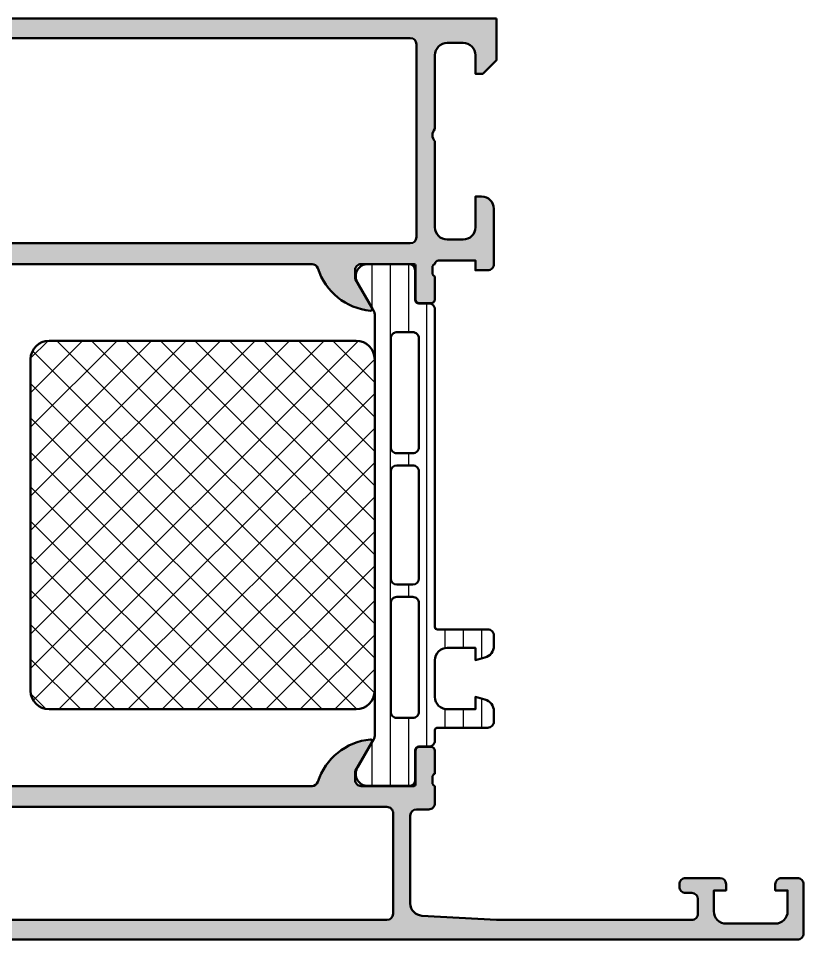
# Model space of a CAD drawing. Extents: x 0 to 99, y 0 to 75.
# Drawn here: x 35.1 to 99, y 0 to 75 of the extents above; entities that cross this region are included whole.
import ezdxf

# ---------------------------------------------------------------- set-up
doc = ezdxf.new("R2010")
doc.units = 0
for name, color, linetype, lineweight in [('0S-Alu contour', 7, 'Continuous', 50), ('0S-Alu hatch', 252, 'Continuous', 25), ('0S-Plastic contour', 254, 'Continuous', 50), ('0S-Plastic hatch', 253, 'Continuous', 25), ('0S-PT contour', 91, 'Continuous', 50), ('0S-PT hatch', 103, 'Continuous', 25)]:
    doc.layers.add(name, color=color, linetype=linetype, lineweight=lineweight)

# ---------------------------------------------------------------- blocks, each defined once
blk = doc.blocks.new('345180__1BE41D1F_974C_4744_8801_8E825A3DC95F_')
at = {"layer": '0S-Alu hatch'}
h = blk.add_hatch(color=256, dxfattribs=at)
edge = h.paths.add_edge_path()
edge.add_line((74, 75), (0.0001574706984684, 75))
edge.add_line((0.0001574706984684, 75), (0.0001574706984542, 71.59999843788684))
edge.add_line((0.0001574706984542, 71.59999843788684), (1.100133056636011, 70.50000020218431))
edge.add_line((1.100133056636011, 70.50000020218431), (1.700139160151593, 70.50000020218431))
edge.add_line((1.700139160151593, 70.50000020218431), (1.700139160151607, 72.30001064491806))
edge.add_ellipse((2.700196128302344, 72.29995367676733), major_axis=(-1.000056969773329, 0), ratio=1, start_angle=270.00326384866656, end_angle=359.996736151318, ccw=False)
edge.add_line((2.700139160151578, 73.30001064491806), (4.000126953120329, 73.30001064491807))
edge.add_ellipse((4.000120883977666, 72.3000045757754), major_axis=(-1.000006069161088, 0), ratio=1, start_angle=180.0003477333174, end_angle=269.9996522658506, ccw=False)
edge.add_line((5.000126953120337, 72.30001064490355), (5.000126953120329, 65.99999972534715))
edge.add_ellipse((4.475151160787886, 65.49999972534715), major_axis=(-0.7249824705019261, 0), ratio=1, start_angle=136.3958616163861, end_angle=223.604138383614, ccw=False)
edge.add_line((5.000126953120329, 64.99999972534715), (5.000126953120329, 57.99999972534715))
edge.add_ellipse((4.00015802448284, 57.99996865398463), major_axis=(-0.9999689291202184, 0), ratio=1, start_angle=89.99821968674979, end_angle=180.0017803131609, ccw=False)
edge.add_line((4.000126953120357, 56.99999972534714), (2.700139160151621, 56.99999972534715))
edge.add_ellipse((2.700158983299408, 58.00001954849495), major_axis=(-1.00001982334427, 0), ratio=1, start_angle=0.0011357599706229848, end_angle=89.99886423980968, ccw=False)
edge.add_line((1.700139160151612, 57.999999725351), (1.700139160151607, 60.49999972534715))
edge.add_line((1.700139160151607, 60.49999972534715), (1.200139160151607, 60.49999972534715))
edge.add_arc((1.200173525720117, 59.49996535977867), 1.000034366158957, 90.00196893437189, 179.9980310656152)
edge.add_line((0.2001391601516362, 59.4999997253474), (0.2001391601515934, 55.00031568830962))
edge.add_ellipse((0.1213027136085266, 54.73279509631649), major_axis=(-0.2788950563274479, 0), ratio=1, start_angle=178.835410625902, end_angle=253.5801235805037, ccw=False)
edge.add_line((0.4001401601515873, 54.72712668831811), (0.4001401601515937, 54.27353268831814))
edge.add_ellipse((0.1212720645084282, 54.2678720288411), major_axis=(-0.2789255417371466, 0), ratio=1, start_angle=106.42459455535439, end_angle=181.1628700728834, ccw=False)
edge.add_line((0.2001391601515926, 54.00032868831816), (0.2001391601515792, 52.12031768830962))
edge.add_arc((0.5001391601515764, 52.12031768830963), 0.2999999999999971, 180, 270.0000000000027)
edge.add_line((0.5001391601515905, 51.82031768830963), (1.480113479194372, 51.82031768830963))
edge.add_arc((1.480113479194386, 52.12031768830963), 0.3000000000000043, 269.9999999999973, 360)
edge.add_line((1.78011347919439, 52.12031768830963), (1.780113479194383, 54.88031568830962))
edge.add_ellipse((1.900113479194482, 54.88031568830963), major_axis=(-0.1200000000000985, 0), ratio=1, start_angle=268.4287599275371, end_angle=360, ccw=False)
edge.add_line((1.90340386425494, 55.00027056885301), (6.200157470698471, 55.00027056885301))
edge.add_ellipse((6.200157470698479, 54.50027056885301), major_axis=(-0.5, 0), ratio=1, start_angle=180, end_angle=270.0000000000009, ccw=False)
edge.add_line((6.700157470698479, 54.50027056885301), (6.700157470698471, 53.80027056885301))
edge.add_line((6.700157470698471, 53.80027056885301), (5.318662013076107, 51.40745024582546))
edge.add_arc((5.438277255346775, 51.33839035350132), 0.1381197846483, 150.0000000000043, 275.6225775507893)
edge.add_arc((4.961934229524629, 56.17687943070075), 4.999999999999918, 275.6225775507941, 342.2515836439306)
edge.add_ellipse((10.20015747069842, 54.50027056885293), major_axis=(-0.5000000000000748, 0), ratio=1, start_angle=269.99999999999386, end_angle=342.2515836439213, ccw=False)
edge.add_line((10.20015747069848, 55.00027056885301), (59.00015747069847, 55.00027056885301))
edge.add_ellipse((59.00015747069847, 54.50027056885305), major_axis=(-0.4999999999999574, 0), ratio=1, start_angle=197.7484163560718, end_angle=270.0000000000008, ccw=False)
edge.add_arc((64.2383807118723, 56.17687943070087), 5.000000000000055, 197.7484163560699, 264.3774224492063)
edge.add_arc((63.76203768605017, 51.33839035350131), 0.138119784648302, 264.3774224492077, 389.9999999999982)
edge.add_line((63.88165292832084, 51.40745024582546), (62.50015747069847, 53.80027056885301))
edge.add_line((62.50015747069847, 53.80027056885301), (62.50015747069847, 54.50027056885301))
edge.add_ellipse((63.00015747069846, 54.50027056885302), major_axis=(-0.4999999999999929, 0), ratio=1, start_angle=269.9999999999992, end_angle=360, ccw=False)
edge.add_line((63.00015747069847, 55.00027056885301), (67.30018315165567, 55.00027056885301))
edge.add_ellipse((67.30018315165567, 54.880270568853), major_axis=(-0.1200000000000116, 0), ratio=1, start_angle=180, end_angle=270, ccw=False)
edge.add_line((67.42018315165569, 54.880270568853), (67.42018315165568, 52.12027256885301))
edge.add_arc((67.72018315165569, 52.12027256885301), 0.3000000000000051, 180, 270)
edge.add_line((67.72018315165569, 51.82027256885301), (68.70015747069846, 51.82027256885301))
edge.add_arc((68.70015747069846, 52.12027256885301), 0.3000000000000007, 270, 360)
edge.add_line((69.00015747069845, 52.12027256885301), (69.00015747069847, 54.00028356886152))
edge.add_ellipse((69.07902456634162, 54.26782690938445), major_axis=(-0.2789255417371315, 0), ratio=1, start_angle=-1.1628700728908825, end_angle=73.57540544464848, ccw=False)
edge.add_line((68.80015647069845, 54.27348756886153), (68.80015647069845, 54.72708156886152))
edge.add_ellipse((69.07899391724148, 54.73274997685994), major_axis=(-0.278895056327396, 0), ratio=1, start_angle=-73.58436555008473, end_angle=1.1645893741059012, ccw=False)
edge.add_ellipse((69.32698538298663, 54.97316778019222), major_axis=(-0.3279305041731479, 0), ratio=1, start_angle=274.7009236714665, end_angle=355.25818966172835, ccw=False)
edge.add_line((69.30010997771751, 55.29999514771042), (72.30001830577385, 55.29999514771043))
edge.add_line((72.30001830577385, 55.29999514771043), (72.30001830577385, 54.49999972534715))
edge.add_line((72.30001830577385, 54.49999972534715), (73.30001830577385, 54.50000735474168))
edge.add_arc((73.3000490463945, 54.99997661371016), 0.4999692599135244, 269.9964771677667, 360.0026485613531)
edge.add_line((73.80001830577385, 54.99999972534718), (73.8000793409301, 59.49999972534715))
edge.add_arc((72.79999187036115, 59.49991225477821), 1.000087474394154, 0.0050112561101264, 89.99498874391819)
edge.add_line((72.8000793409301, 60.49999972534715), (72.3000793409301, 60.49999972534715))
edge.add_line((72.3000793409301, 60.49999972534715), (72.3000793409301, 57.99999972534715))
edge.add_ellipse((71.29999194345703, 58.00008712280979), major_axis=(-1.00008740129189, 0), ratio=1, start_angle=90.00501389832118, end_angle=179.9949929319336, ccw=False)
edge.add_line((71.30007946013939, 56.99999972534715), (70.00003063201439, 56.99999972534715))
edge.add_ellipse((70.00008942974334, 58.0000585230761), major_axis=(-1.000058799457439, 0), ratio=1, start_angle=0.0033686637580103707, end_angle=89.9966313363596, ccw=False)
edge.add_line((69.00003063201439, 57.99999972534511), (69.00003063201439, 64.99999972534715))
edge.add_ellipse((69.52486997233271, 65.49999972534715), major_axis=(-0.7248836686984834, 0), ratio=1, start_angle=-43.611576736315385, end_angle=43.611576736315385, ccw=False)
edge.add_line((69.00003063201439, 65.99999972534715), (69.00003063201439, 72.00043483925401))
edge.add_ellipse((70.00008544070263, 72.00038766034935), major_axis=(-1.000054809801111, 0), ratio=1, start_angle=270.0031401344087, end_angle=359.997296995918, ccw=False)
edge.add_line((70.00003063201439, 73.00044246864854), (71.30007946013939, 73.00044246864854))
edge.add_ellipse((71.29999301452376, 72.00035614156478), major_axis=(-1.000086330819863, 0), ratio=1, start_angle=180.0053828449331, end_angle=269.9950474586182, ccw=False)
edge.add_line((72.3000793409301, 72.00045009804248), (72.3000793409301, 70.49999257278978))
edge.add_line((72.3000793409301, 70.49999257278978), (72.9000549268676, 70.49999257278978))
edge.add_line((72.9000549268676, 70.49999257278978), (74.00003051757812, 71.5999679203087))
edge.add_line((74.00003051757812, 71.5999679203087), (74, 75))
edge = h.paths.add_edge_path()
edge.add_line((6.500142211909405, 57.19999667358935), (6.500142211909404, 72.89999386024931))
edge.add_ellipse((7.00014495277702, 72.89999111938249), major_axis=(-0.5000027408751292, 0), ratio=1, start_angle=270.00031407857136, end_angle=359.99968592151924, ccw=False)
edge.add_line((7.000142211909405, 73.3999938602501), (67.00001537322532, 73.3999938602501))
edge.add_ellipse((67.00001263235771, 72.89999111938249), major_axis=(-0.5000027408751199, 0), ratio=1, start_angle=180.0003140784808, end_angle=269.99968592142864, ccw=False)
edge.add_line((67.50001537322532, 72.8999938602501), (67.50001537322532, 57.19999667359012))
edge.add_ellipse((67.00001263235771, 57.19999941445695), major_axis=(-0.5000027408751199, 0), ratio=1, start_angle=90.00031407857142, end_angle=179.9996859215194, ccw=False)
edge.add_line((67.00001537322532, 56.69999667358934), (7.000142211909405, 56.69999667358935))
edge.add_ellipse((7.000144952777006, 57.19999941445695), major_axis=(-0.5000027408751128, 0), ratio=1, start_angle=0.00031407848081244083, end_angle=89.99968592143023, ccw=False)
at = {"layer": '0S-Alu contour', "color": 7}
for points in [[(74, 75), (0.0001574706984684, 75), (0.0001574706984542, 71.59999843788684), (1.100133056636011, 70.50000020218431), (1.700139160151593, 70.50000020218431), (1.700139160151607, 72.30001064491806)], [(72.3000793409301, 72.00045009804248), (72.3000793409301, 70.49999257278978), (72.9000549268676, 70.49999257278978), (74.00003051757812, 71.5999679203087), (74, 75)], [(2.700139160151578, 73.30001064491806), (4.000126953120329, 73.30001064491807)], [(6.500142211909405, 57.19999667358935), (6.500142211909404, 72.89999386024931)], [(7.000142211909405, 73.3999938602501), (67.00001537322532, 73.3999938602501)], [(67.50001537322532, 72.8999938602501), (67.50001537322532, 57.19999667359012)], [(70.00003063201439, 73.00044246864854), (71.30007946013939, 73.00044246864854)], [(5.000126953120337, 72.30001064490355), (5.000126953120329, 65.99999972534715)], [(69.00003063201439, 65.99999972534715), (69.00003063201439, 72.00043483925401)], [(5.000126953120329, 64.99999972534715), (5.000126953120329, 57.99999972534715)], [(69.00003063201439, 57.99999972534511), (69.00003063201439, 64.99999972534715)], [(1.700139160151612, 57.999999725351), (1.700139160151607, 60.49999972534715), (1.200139160151607, 60.49999972534715)], [(72.8000793409301, 60.49999972534715), (72.3000793409301, 60.49999972534715), (72.3000793409301, 57.99999972534715)], [(0.2001391601516362, 59.4999997253474), (0.2001391601515934, 55.00031568830962)], [(73.80001830577385, 54.99999972534718), (73.8000793409301, 59.49999972534715)], [(4.000126953120357, 56.99999972534714), (2.700139160151621, 56.99999972534715)], [(67.00001537322532, 56.69999667358934), (7.000142211909405, 56.69999667358935)], [(71.30007946013939, 56.99999972534715), (70.00003063201439, 56.99999972534715)], [(1.78011347919439, 52.12031768830963), (1.780113479194383, 54.88031568830962)], [(1.90340386425494, 55.00027056885301), (6.200157470698471, 55.00027056885301)], [(10.20015747069848, 55.00027056885301), (59.00015747069847, 55.00027056885301)], [(63.00015747069847, 55.00027056885301), (67.30018315165567, 55.00027056885301)], [(67.42018315165569, 54.880270568853), (67.42018315165568, 52.12027256885301)], [(69.30010997771751, 55.29999514771042), (72.30001830577385, 55.29999514771043), (72.30001830577385, 54.49999972534715), (73.30001830577385, 54.50000735474168)], [(0.2001391601515926, 54.00032868831816), (0.2001391601515792, 52.12031768830962)], [(0.4001401601515873, 54.72712668831811), (0.4001401601515937, 54.27353268831814)], [(6.700157470698479, 54.50027056885301), (6.700157470698471, 53.80027056885301), (5.318662013076107, 51.40745024582546)], [(63.88165292832084, 51.40745024582546), (62.50015747069847, 53.80027056885301), (62.50015747069847, 54.50027056885301)], [(68.80015647069845, 54.27348756886153), (68.80015647069845, 54.72708156886152)], [(69.00015747069845, 52.12027256885301), (69.00015747069847, 54.00028356886152)], [(0.5001391601515905, 51.82031768830963), (1.480113479194372, 51.82031768830963)], [(67.72018315165569, 51.82027256885301), (68.70015747069846, 51.82027256885301)]]:
    blk.add_lwpolyline(points, dxfattribs=at)
at = {"layer": '0S-Alu contour', "color": 7, "extrusion": (0, 0, -1)}
for centre, radius, start, end in [((-2.700196128302344, 72.29995367676733), 1.000056969773329, 0.0032638486820021, 89.99673615133342), ((-4.000120883977666, 72.3000045757754), 1.000006069161088, 90.00034773414941, 179.9996522666826), ((-7.00014495277702, 72.89999111938249), 0.5000027408751292, 0.0003140784807261, 89.99968592142865), ((-67.00001263235771, 72.89999111938249), 0.5000027408751199, 90.00031407857134, 179.9996859215192), ((-70.00008544070263, 72.00038766034935), 1.000054809801111, 0.0027030040819815, 89.99685986559135), ((-71.29999301452376, 72.00035614156478), 1.000086330819863, 90.00495254138177, 179.9946171550669), ((-4.475151160787886, 65.49999972534715), 0.7249824705019261, 136.395861616386, 223.6041383836139), ((-69.52486997233271, 65.49999972534715), 0.7248836686984834, 316.3884232636846, 43.61157673631534), ((-2.700158983299408, 58.00001954849495), 1.00001982334427, 270.0011357601903, 359.9988642400294), ((-4.00015802448284, 57.99996865398463), 0.9999689291202184, 179.9982196868391, 270.0017803132502), ((-70.00008942974334, 58.0000585230761), 1.000058799457439, 270.0033686636404, 359.996631336242), ((-71.29999194345703, 58.00008712280979), 1.00008740129189, 180.0050070680665, 269.9949861016788), ((-7.000144952777006, 57.19999941445695), 0.5000027408751128, 270.0003140785698, 359.9996859215192), ((-67.00001263235771, 57.19999941445695), 0.5000027408751199, 180.0003140784807, 269.9996859214286), ((-0.1213027136085266, 54.73279509631649), 0.2788950563274479, 106.4198764194963, 181.1645893740981), ((-1.900113479194482, 54.88031568830963), 0.1200000000000985, 0, 91.5712400724629), ((-6.200157470698479, 54.50027056885301), 0.5, 89.99999999999909, 180), ((-10.20015747069842, 54.50027056885293), 0.5000000000000748, 17.74841635607865, 90.00000000000612), ((-59.00015747069847, 54.50027056885305), 0.4999999999999574, 89.9999999999992, 162.2515836439282), ((-63.00015747069846, 54.50027056885302), 0.4999999999999929, 0, 90.00000000000081), ((-67.30018315165567, 54.880270568853), 0.1200000000000116, 90, 180), ((-69.07899391724148, 54.73274997685994), 0.278895056327396, 358.8354106258941, 73.58436555008464), ((-69.32698538298663, 54.97316778019222), 0.3279305041731479, 4.741810338271633, 85.29907632853349), ((-0.1212720645084282, 54.2678720288411), 0.2789255417371466, 178.8371299271166, 253.5754054446456), ((-69.07902456634162, 54.26782690938445), 0.2789255417371315, 286.4245945553515, 1.162870072890926)]:
    blk.add_arc(centre, radius, start, end, dxfattribs=at)
at = {"layer": '0S-Alu contour', "color": 7}
for centre, radius, start, end in [((1.200173525720117, 59.49996535977867), 1.000034366158957, 90.00196893437189, 179.9980310656152), ((72.79999187036115, 59.49991225477821), 1.000087474394154, 0.0050112561101264, 89.99498874391819), ((73.3000490463945, 54.99997661371016), 0.4999692599135244, 269.9964771677667, 0.0026485613531484), ((4.961934229524629, 56.17687943070075), 4.999999999999918, 275.6225775507941, 342.2515836439306), ((64.2383807118723, 56.17687943070087), 5.000000000000055, 197.7484163560699, 264.3774224492063), ((0.5001391601515764, 52.12031768830963), 0.2999999999999971, 180, 270.0000000000027), ((1.480113479194386, 52.12031768830963), 0.3000000000000043, 269.9999999999973, 0), ((67.72018315165569, 52.12027256885301), 0.3000000000000051, 180, 270), ((68.70015747069846, 52.12027256885301), 0.3000000000000007, 270, 0), ((5.438277255346775, 51.33839035350132), 0.1381197846483, 150.0000000000043, 275.6225775507893), ((63.76203768605017, 51.33839035350131), 0.138119784648302, 264.3774224492077, 29.99999999999824)]:
    blk.add_arc(centre, radius, start, end, dxfattribs=at)
blk = doc.blocks.new('345080__5BFAA9C5_225F_4EB6_B5E4_DBB2334AF7ED_')
at = {"layer": '0S-Alu hatch'}
h = blk.add_hatch(color=256, dxfattribs=at)
edge = h.paths.add_edge_path()
edge.add_line((0.2000015625020954, 12.49999735107596), (0.2000015625020954, 11.00000007629569))
edge.add_arc((0.7000015625020956, 11.00000007629569), 0.5, 180, 270)
edge.add_line((0.7000015625020954, 10.50000007629569), (6.499999996187398, 10.50000007629569))
edge.add_ellipse((6.500003635544036, 10.00000371565232), major_axis=(-0.4999963606566086, 0), ratio=1, start_angle=179.9995829571355, end_angle=270.00041704258655, ccw=False)
edge.add_line((6.999999996187399, 10.00000007629568), (6.999999996187399, 2.800003128053504))
edge.add_ellipse((5.99998008583526, 2.800022919193988), major_axis=(-1.000019910547979, 0), ratio=1, start_angle=90.00114075643307, end_angle=179.9988660732029, ccw=False)
edge.add_line((5.999999996187398, 1.800003008844216), (2.700012203218647, 1.800003008844214))
edge.add_ellipse((2.699981218687414, 2.799972024316681), major_axis=(-0.9999690159525021, 0), ratio=1, start_angle=-0.0017821679763869724, end_angle=90.00177533787729, ccw=False)
edge.add_line((1.700012203218648, 2.800003128053502), (1.700012203218647, 4.50000007629569))
edge.add_line((1.700012203218647, 4.50000007629569), (1.100006099703022, 4.500000076295692))
edge.add_line((1.100006099703022, 4.500000076295692), (0, 3.400001602174598))
edge.add_line((0, 3.400001602174598), (0, 0))
edge.add_line((0, 0), (98.50000238037319, 0))
edge.add_arc((98.50000602353806, 0.499996356835026), 0.4999963568482987, 269.9995825210154, 360.0004159770605)
edge.add_line((99.00000238037319, 0.4999999868886931), (99.00000238037318, 4.500000076295704))
edge.add_arc((98.50000601972984, 4.500003715652362), 0.4999963606565819, 359.9995829571354, 450.000417042591)
edge.add_line((98.50000238037318, 5.000000076295699), (97.19998406982627, 5.000000076295692))
edge.add_arc((97.19996381488963, 4.500050846642938), 0.4999492300630579, 89.99767871952888, 180.0058184440998)
edge.add_line((96.70001458740445, 4.500000076295678), (96.70001458740443, 4.000000076295692))
edge.add_line((96.70001458740443, 4.000000076295692), (97.70001458740445, 4.000000076295692))
edge.add_line((97.70001458740445, 4.000000076295692), (97.70001458740445, 2.300003128053522))
edge.add_ellipse((96.69997136208094, 2.300046234162571), major_axis=(-1.000043226252522, 0), ratio=1, start_angle=90.0024765215527, end_angle=179.9975303089387, ccw=False)
edge.add_line((96.70001458740443, 1.300003008844222), (92.6999840698263, 1.300003008844214))
edge.add_ellipse((92.69996738442694, 2.299955806847189), major_axis=(-0.9999527981421827, 0), ratio=1, start_angle=-0.0027114333473718943, end_angle=90.00095604809007, ccw=False)
edge.add_line((91.70001458740445, 2.300003128053496), (91.70001458740443, 4.000000076295692))
edge.add_line((91.70001458740443, 4.000000076295692), (92.70001458740445, 4.000000076295692))
edge.add_line((92.70001458740445, 4.000000076295692), (92.70001458740445, 4.500000076295703))
edge.add_arc((92.19996585163047, 4.499951340521707), 0.5000487381489312, 0.0055841639549441, 89.99441583599327)
edge.add_line((92.20001458740445, 5.000000076295695), (89.39999627685756, 5.000000076295692))
edge.add_arc((89.3999824768729, 4.500013876280314), 0.4999862002058232, 89.99841859459725, 180.0015814054484)
edge.add_line((88.89999627685754, 4.500000076295639), (88.89999627685755, 4.300003128053526))
edge.add_arc((89.39998339528135, 4.29999024647732), 0.4999871185897568, 179.9985238419079, 270.0014761579276)
edge.add_line((89.39999627685756, 3.800003128053503), (89.89999627685755, 3.800003128053504))
edge.add_ellipse((89.89999353598994, 3.300000387185872), major_axis=(-0.5000027408751443, 0), ratio=1, start_angle=180.0003140784808, end_angle=269.9996859214303, ccw=False)
edge.add_line((90.39999627685759, 3.300003128053507), (90.39999627685756, 2.099998550416785))
edge.add_ellipse((89.8999999162028, 2.099994791863156), major_axis=(-0.4999963606689035, 0), ratio=1, start_angle=89.99958295872148, end_angle=180.0004307015151, ccw=False)
edge.add_line((89.89999627685758, 1.599998431207498), (74.00000238037318, 1.599998431207495))
edge.add_line((74.00000238037318, 1.599998431207495), (67.94296502685752, 1.946113543512185))
edge.add_ellipse((67.99999317156701, 2.944476890856535), major_axis=(-0.9999907912624115, 0), ratio=1, start_angle=-0.0006709873298973434, end_angle=86.73072417526572, ccw=False)
edge.add_line((67.00000238037318, 2.944488601686304), (67.00000238037318, 10.09999855041678))
edge.add_ellipse((67.5000023803732, 10.09999855041678), major_axis=(-0.5000000000000142, 0), ratio=1, start_angle=270.0000000000049, end_angle=360, ccw=False)
edge.add_line((67.50000238037316, 10.59999855041679), (68.5000015625021, 10.59999855041678))
edge.add_arc((68.50000156250212, 11.09999855041679), 0.5000000000000071, 269.9999999999984, 360)
edge.add_line((69.00000156250212, 11.09999855041678), (69.00000156250209, 12.49999735107599))
edge.add_ellipse((69.07883800904513, 12.76751794306909), major_axis=(-0.278895056327412, 0), ratio=1, start_angle=-1.1645893741024906, end_angle=73.58012358050797, ccw=False)
edge.add_line((68.8000005625021, 12.77318635106748), (68.8000005625021, 13.22678035106746))
edge.add_ellipse((69.07886865814524, 13.23244101054454), major_axis=(-0.2789255417371153, 0), ratio=1, start_angle=-73.57540544465058, end_angle=1.162870072890314, ccw=False)
edge.add_line((69.0000015625021, 13.49998435106745), (69.00000156250212, 15.37999535107598))
edge.add_arc((68.70000156250211, 15.37999535107599), 0.3000000000000114, 0, 89.99999999999729)
edge.add_line((68.70000156250212, 15.679995351076), (67.72002724345931, 15.67999535107599))
edge.add_arc((67.72002724345931, 15.37999535107597), 0.3000000000000149, 90, 180)
edge.add_line((67.4200272434593, 15.37999535107597), (67.42002724345932, 12.619997351076))
edge.add_ellipse((67.30002724345928, 12.61999735107599), major_axis=(-0.1200000000000187, 0), ratio=1, start_angle=90.00000000000682, end_angle=180, ccw=False)
edge.add_line((67.30002724345931, 12.49999735107597), (63.00000156250209, 12.49999735107596))
edge.add_ellipse((63.00000156250209, 12.99999735107597), major_axis=(-0.5000000000000054, 0), ratio=1, start_angle=0, end_angle=90.0000000000008, ccw=False)
edge.add_line((62.50000156250209, 12.99999735107597), (62.5000015625021, 13.69999735107597))
edge.add_line((62.5000015625021, 13.69999735107597), (63.88149702012447, 16.09281767410352))
edge.add_arc((63.76188177785381, 16.16187756642766), 0.1381197846482938, 330.0000000000029, 455.6225775507954)
edge.add_arc((64.23822480367592, 11.32338848922819), 4.999999999999954, 95.62257755079375, 162.2515836439304)
edge.add_ellipse((59.00000156250213, 12.999997351076), major_axis=(-0.5000000000000338, 0), ratio=1, start_angle=89.99999999999591, end_angle=162.2515836439255, ccw=False)
edge.add_line((59.00000156250209, 12.49999735107596), (10.20000156250209, 12.49999735107596))
edge.add_ellipse((10.20000156250212, 12.9999973510759), major_axis=(-0.4999999999999414, 0), ratio=1, start_angle=17.748416356066116, end_angle=89.9999999999967, ccw=False)
edge.add_arc((4.961778321328321, 11.32338848922809), 5.000000000000056, 17.74841635607056, 84.37742244920686)
edge.add_arc((5.438121347150391, 16.16187756642766), 0.1381197846482951, 84.3774224492057, 210.0000000000003)
edge.add_line((5.318506104879732, 16.09281767410352), (6.700001562502098, 13.69999735107597))
edge.add_line((6.700001562502098, 13.69999735107597), (6.700001562502094, 12.99999735107596))
edge.add_ellipse((6.200001562502095, 12.99999735107596), major_axis=(-0.4999999999999992, 0), ratio=1, start_angle=90.00000000000011, end_angle=180, ccw=False)
edge.add_line((6.200001562502096, 12.49999735107596), (1.899975881544892, 12.49999735107596))
edge.add_ellipse((1.899975881544891, 12.61999735107597), major_axis=(-0.1200000000000063, 0), ratio=1, start_angle=0, end_angle=90.0000000000004, ccw=False)
edge.add_line((1.779975881544885, 12.61999735107597), (1.779975881544885, 15.37999535107596))
edge.add_arc((1.479975881544879, 15.37999535107596), 0.3000000000000058, 0, 89.99999999999945)
edge.add_line((1.479975881544882, 15.67999535107597), (0.5000015625021013, 15.67999535107597))
edge.add_arc((0.5000015625021018, 15.37999535107597), 0.3000000000000025, 90.00000000000007, 180)
edge.add_line((0.2000015625020992, 15.37999535107597), (0.200001562502099, 13.49998435106745))
edge.add_ellipse((0.1211344668589279, 13.23244101054451), major_axis=(-0.2789255417371518, 0), ratio=1, start_angle=178.8371299271126, end_angle=253.5754054446447, ccw=False)
edge.add_line((0.4000025625020981, 13.22678035106745), (0.4000025625020994, 12.77318635106746))
edge.add_ellipse((0.1211651159590494, 12.76751794306908), major_axis=(-0.278895056327437, 0), ratio=1, start_angle=106.4198764194926, end_angle=181.1645893740982, ccw=False)
edge = h.paths.add_edge_path()
edge.add_ellipse((8.900012489320941, 2.100006060602026), major_axis=(-0.5, 0), ratio=1, start_angle=0, end_angle=90, ccw=False)
edge.add_line((8.400012489320941, 2.100006060602026), (8.400012489320941, 10.29999549865897))
edge.add_ellipse((8.900012489320941, 10.29999549865897), major_axis=(-0.5, 0), ratio=1, start_angle=269.99999999999983, end_angle=360, ccw=False)
edge.add_line((8.900012489320943, 10.79999549865897), (65.1000084838888, 10.79999549865896))
edge.add_ellipse((65.10000848388881, 10.29999549865896), major_axis=(-0.5, 0), ratio=1, start_angle=180, end_angle=270.00000000000165, ccw=False)
edge.add_line((65.60000848388881, 10.29999549865898), (65.60000848388881, 2.100006060602028))
edge.add_ellipse((65.10000848388881, 2.100006060602027), major_axis=(-0.5000000000000009, 0), ratio=1, start_angle=90, end_angle=180, ccw=False)
edge.add_line((65.10000848388881, 1.600006060602026), (8.900012489320943, 1.600006060602026))
at = {"layer": '0S-Alu contour', "color": 7}
for points in [[(5.318506104879732, 16.09281767410352), (6.700001562502098, 13.69999735107597), (6.700001562502094, 12.99999735107596)], [(62.50000156250209, 12.99999735107597), (62.5000015625021, 13.69999735107597), (63.88149702012447, 16.09281767410352)], [(0.2000015625020992, 15.37999535107597), (0.200001562502099, 13.49998435106745)], [(1.479975881544882, 15.67999535107597), (0.5000015625021013, 15.67999535107597)], [(1.779975881544885, 12.61999735107597), (1.779975881544885, 15.37999535107596)], [(67.4200272434593, 15.37999535107597), (67.42002724345932, 12.619997351076)], [(68.70000156250212, 15.679995351076), (67.72002724345931, 15.67999535107599)], [(69.0000015625021, 13.49998435106745), (69.00000156250212, 15.37999535107598)], [(0.4000025625020981, 13.22678035106745), (0.4000025625020994, 12.77318635106746)], [(68.8000005625021, 12.77318635106748), (68.8000005625021, 13.22678035106746)], [(0.2000015625020954, 12.49999735107596), (0.2000015625020954, 11.00000007629569)], [(6.200001562502096, 12.49999735107596), (1.899975881544892, 12.49999735107596)], [(59.00000156250209, 12.49999735107596), (10.20000156250209, 12.49999735107596)], [(67.30002724345931, 12.49999735107597), (63.00000156250209, 12.49999735107596)], [(69.00000156250212, 11.09999855041678), (69.00000156250209, 12.49999735107599)], [(8.900012489320943, 10.79999549865897), (65.1000084838888, 10.79999549865896)], [(67.50000238037316, 10.59999855041679), (68.5000015625021, 10.59999855041678)], [(0.7000015625020954, 10.50000007629569), (6.499999996187398, 10.50000007629569)], [(6.999999996187399, 10.00000007629568), (6.999999996187399, 2.800003128053504)], [(8.400012489320941, 2.100006060602026), (8.400012489320941, 10.29999549865897)], [(65.60000848388881, 10.29999549865898), (65.60000848388881, 2.100006060602028)], [(67.00000238037318, 2.944488601686304), (67.00000238037318, 10.09999855041678)], [(92.20001458740445, 5.000000076295695), (89.39999627685756, 5.000000076295692)], [(98.50000238037318, 5.000000076295699), (97.19998406982627, 5.000000076295692)], [(1.700012203218648, 2.800003128053502), (1.700012203218647, 4.50000007629569), (1.100006099703022, 4.500000076295692), (0, 3.400001602174598), (0, 0), (98.50000238037319, 0)], [(88.89999627685754, 4.500000076295639), (88.89999627685755, 4.300003128053526)], [(89.39999627685756, 3.800003128053503), (89.89999627685755, 3.800003128053504)], [(91.70001458740445, 2.300003128053496), (91.70001458740443, 4.000000076295692), (92.70001458740445, 4.000000076295692), (92.70001458740445, 4.500000076295703)], [(96.70001458740445, 4.500000076295678), (96.70001458740443, 4.000000076295692), (97.70001458740445, 4.000000076295692), (97.70001458740445, 2.300003128053522)], [(99.00000238037319, 0.4999999868886931), (99.00000238037318, 4.500000076295704)], [(90.39999627685759, 3.300003128053507), (90.39999627685756, 2.099998550416785)], [(5.999999996187398, 1.800003008844216), (2.700012203218647, 1.800003008844214)], [(65.10000848388881, 1.600006060602026), (8.900012489320941, 1.600006060602026)], [(89.89999627685758, 1.599998431207498), (74.00000238037318, 1.599998431207495), (67.94296502685752, 1.946113543512185)], [(96.70001458740443, 1.300003008844222), (92.6999840698263, 1.300003008844214)]]:
    blk.add_lwpolyline(points, dxfattribs=at)
for centre, radius, start, end in [((5.438121347150391, 16.16187756642766), 0.1381197846482951, 84.3774224492057, 210.0000000000003), ((4.961778321328321, 11.32338848922809), 5.000000000000056, 17.74841635607056, 84.37742244920686), ((64.23822480367592, 11.32338848922819), 4.999999999999954, 95.62257755079375, 162.2515836439304), ((63.76188177785381, 16.16187756642766), 0.1381197846482938, 330.0000000000029, 95.62257755079543), ((0.5000015625021018, 15.37999535107597), 0.3000000000000025, 90.00000000000007, 180), ((1.479975881544879, 15.37999535107596), 0.3000000000000058, 0, 89.99999999999945), ((67.72002724345931, 15.37999535107597), 0.3000000000000149, 90, 180), ((68.70000156250211, 15.37999535107599), 0.3000000000000114, 0, 89.99999999999729), ((0.7000015625020956, 11.00000007629569), 0.5, 180, 270), ((68.50000156250212, 11.09999855041679), 0.5000000000000071, 269.9999999999984, 0), ((89.3999824768729, 4.500013876280314), 0.4999862002058232, 89.99841859459725, 180.0015814054484), ((92.19996585163047, 4.499951340521707), 0.5000487381489312, 0.0055841639549441, 89.99441583599327), ((97.19996381488963, 4.500050846642938), 0.4999492300630579, 89.99767871952888, 180.0058184440998), ((98.50000601972984, 4.500003715652362), 0.4999963606565819, 359.9995829571354, 90.00041704259102), ((89.39998339528135, 4.29999024647732), 0.4999871185897568, 179.9985238419079, 270.0014761579276), ((98.50000602353806, 0.499996356835026), 0.4999963568482987, 269.9995825210154, 0.0004159770605283)]:
    blk.add_arc(centre, radius, start, end, dxfattribs=at)
at = {"layer": '0S-Alu contour', "color": 7, "extrusion": (0, 0, -1)}
for centre, radius, start, end in [((-0.1211344668589279, 13.23244101054451), 0.2789255417371518, 106.4245945553553, 181.1628700728874), ((-0.1211651159590494, 12.76751794306908), 0.278895056327437, 178.8354106259018, 253.5801235805074), ((-6.200001562502095, 12.99999735107596), 0.4999999999999992, 180, 269.9999999999999), ((-10.20000156250212, 12.9999973510759), 0.4999999999999414, 270.0000000000033, 342.2515836439339), ((-59.00000156250213, 12.999997351076), 0.5000000000000338, 197.7484163560746, 270.0000000000041), ((-63.00000156250209, 12.99999735107597), 0.5000000000000054, 269.9999999999992, 0), ((-69.07883800904513, 12.76751794306909), 0.278895056327412, 286.419876419492, 1.164589374102557), ((-69.07886865814524, 13.23244101054454), 0.2789255417371153, 358.8371299271097, 73.57540544465058), ((-1.899975881544891, 12.61999735107597), 0.1200000000000063, 269.9999999999996, 0), ((-67.30002724345928, 12.61999735107599), 0.1200000000000188, 180, 269.9999999999932), ((-8.900012489320941, 10.29999549865897), 0.5, 0, 90.00000000000018), ((-65.10000848388881, 10.29999549865896), 0.5, 89.99999999999837, 180), ((-67.5000023803732, 10.09999855041678), 0.5000000000000142, 0, 89.99999999999511), ((-6.500003635544036, 10.00000371565232), 0.4999963606566086, 89.99958295741345, 180.0004170428646), ((-89.89999353598994, 3.300000387185872), 0.5000027408751443, 90.00031407856972, 179.9996859215192), ((-2.699981218687414, 2.799972024316681), 0.9999690159525021, 269.9982246621227, 0.0017821679763647), ((-5.99998008583526, 2.800022919193988), 1.000019910547979, 180.0011339267972, 269.9988592435669), ((-67.99999317156701, 2.944476890856535), 0.9999907912624115, 273.2692758247343, 0.0006709873299503), ((-92.69996738442694, 2.299955806847189), 0.9999527981421827, 269.9990439519099, 0.0027114333473759), ((-96.69997136208094, 2.300046234162571), 1.000043226252522, 180.0024696910613, 269.9975234784473), ((-8.900012489320941, 2.100006060602026), 0.5, 270, 0), ((-65.10000848388881, 2.100006060602027), 0.5000000000000009, 180, 270), ((-89.8999999162028, 2.099994791863156), 0.4999963606689035, 179.9995692984849, 270.0004170412785)]:
    blk.add_arc(centre, radius, start, end, dxfattribs=at)
blk = doc.blocks.new('382180__5AA9512B_EA6A_47BA_868B_BA158CF2C351_')
at = {"layer": '0S-PT hatch'}
h = blk.add_hatch(dxfattribs=at)
h.set_pattern_fill('ANSI37', color=256, scale=0.625, angle=90, style=0)
h.set_pattern_definition([(135, (0, 0), (-1.403165018917055, -1.403165018917055), []), (225, (0, 0), (1.403165018917055, -1.403165018917055), [])])
edge = h.paths.add_edge_path()
edge.add_line((62.59975563335212, 48.75119923945291), (37.59975563335212, 48.75119923945291))
edge.add_arc((37.59975563335212, 47.25119923945292), 1.5, 90, 180)
edge.add_line((36.09975563335212, 47.25119923945292), (36.09975563335212, 20.25119923945291))
edge.add_arc((37.59975563335212, 20.25119923945291), 1.5, 180, 270)
edge.add_line((37.59975563335212, 18.75119923945291), (62.59975563335212, 18.75119923945291))
edge.add_arc((62.59975563335212, 20.25119923945291), 1.5, 270, 360)
edge.add_line((64.09975563335212, 20.25119923945291), (64.09975563335212, 47.25119923945291))
edge.add_arc((62.59975563335212, 47.25119923945291), 1.5, 0, 90)
at = {"layer": '0S-PT contour', "color": 7}
for points in [[(62.59975563335212, 48.75119923945291), (37.59975563335212, 48.75119923945291)], [(36.09975563335212, 47.25119923945292), (36.09975563335212, 20.25119923945291)], [(64.09975563335212, 20.25119923945291), (64.09975563335212, 47.25119923945291)], [(37.59975563335212, 18.75119923945291), (62.59975563335212, 18.75119923945291)]]:
    blk.add_lwpolyline(points, dxfattribs=at)
for centre, start, end in [((37.59975563335212, 47.25119923945292), 90, 180), ((62.59975563335212, 47.25119923945291), 0, 90), ((37.59975563335212, 20.25119923945291), 180, 270), ((62.59975563335212, 20.25119923945291), 270, 0)]:
    blk.add_arc(centre, 1.5, start, end, dxfattribs=at)
blk = doc.blocks.new('284037__87DBEBA5_4852_40E4_BAE7_25F296688842___9AF0A3A8_D786_4AEA_94F4_40BE001C0A5B_')
at = {"layer": '0S-Plastic hatch'}
h = blk.add_hatch(dxfattribs=at)
h.set_pattern_fill('ANSI31', color=256, scale=0.4680000000000001, angle=45, style=0)
h.set_pattern_definition([(90, (0, 0), (-1.4859, 0), [])])
edge = h.paths.add_edge_path()
edge.add_ellipse((68.50000267914011, 51.29260796640052), major_axis=(-0.4999973210980201, 0), ratio=1, start_angle=180.0017683158931, end_angle=270.00238227990553, ccw=False)
edge.add_line((69, 51.29262339778486), (69.000022921558, 25.45125658823268))
edge.add_arc((69.20416178718008, 25.45537538707205), 0.2041804127759041, 181.1558689438247, 269.5149389342646)
edge.add_line((69.20243323428475, 25.25120229122878), (73.30243323427305, 25.25120229122878))
edge.add_ellipse((73.3024332342731, 24.75120229122885), major_axis=(-0.4999999999999219, 0), ratio=1, start_angle=180, end_angle=270.0000000000049, ccw=False)
edge.add_line((73.80243323427302, 24.75120229122886), (73.80243323427298, 23.92045306784116))
edge.add_ellipse((72.80243323427291, 23.92045306784121), major_axis=(-1.000000000000071, 0), ratio=1, start_angle=105.0000000010833, end_angle=180, ccw=False)
edge.add_line((73.06125227939371, 22.95452724155697), (72.30243323427305, 22.75120229122877))
edge.add_line((72.30243323427305, 22.75120229122877), (72.30243323427305, 23.75120229122877))
edge.add_line((72.30243323427305, 23.75120229122877), (70.00243323428462, 23.75120229122877))
edge.add_arc((70.00414226812572, 22.74707631855118), 1.004127427074067, 90.09751797508503, 179.770140321516)
edge.add_line((69.00002292155801, 22.7511046743983), (69.00002292155801, 19.75122632025463))
edge.add_arc((70.0041424800059, 19.75532877543039), 1.004127938958004, 180.2340877213157, 269.90246998468)
edge.add_line((70.0024332342847, 18.75120229122877), (72.30243323427304, 18.75120229122877))
edge.add_line((72.30243323427304, 18.75120229122877), (72.30243323427317, 19.75120229122871))
edge.add_line((72.30243323427317, 19.75120229122871), (73.06125227939371, 19.54787734087046))
edge.add_ellipse((72.80243323427308, 18.58195151458678), major_axis=(-0.9999999999994864, 0), ratio=1, start_angle=180, end_angle=254.99999999891702, ccw=False)
edge.add_line((73.80243323427257, 18.58195151458679), (73.80243323427305, 17.75120229122877))
edge.add_ellipse((73.30243323427307, 17.75120229122874), major_axis=(-0.4999999999999858, 0), ratio=1, start_angle=89.9999999999967, end_angle=180, ccw=False)
edge.add_line((73.30243323427302, 17.25120229122875), (69.20243323428468, 17.25120229122877))
edge.add_arc((69.20243323428468, 17.05120229122876), 0.1999999999999886, 90, 180)
edge.add_line((69.0024332342847, 17.05120229122876), (69.00111268929474, 16.2101300461009))
edge.add_ellipse((68.50111536862896, 16.21010925689821), major_axis=(-0.4999973210979916, 0), ratio=1, start_angle=90.00176831586248, end_angle=180.0023822800019, ccw=False)
edge.add_line((68.50113080001329, 15.71011193603835), (67.69079946719837, 15.71008330962014))
edge.add_arc((67.69081033343268, 15.41008330981694), 0.2999999999999828, 90.00207529788342, 180.0020752978985)
edge.add_line((67.39081033362949, 15.41007244358256), (67.39122921384228, 13.01007407424412))
edge.add_ellipse((66.89123323682728, 13.01005332437423), major_axis=(-0.4999959774455648, 0), ratio=1, start_angle=90.0017728167, end_angle=180.0023777790716, ccw=False)
edge.add_line((66.89124870744703, 12.51005734716801), (63.41470721164118, 12.5099306997039))
edge.add_ellipse((63.55698200855542, 13.49975392838032), major_axis=(-0.9999960709244813, 0), ratio=1, start_angle=-32.72494080195338, end_angle=81.8204672459861, ccw=False)
edge.add_line((62.71570977789663, 14.04035838247479), (64.03409677568366, 16.3240629837299))
edge.add_arc((63.60107500399129, 16.57404727382152), 0.5000000000538108, 330.0020787000286, 360.0020153912401)
edge.add_line((64.10107500373577, 16.57406486142794), (64.09998869130261, 50.9283336170279))
edge.add_arc((63.59998869179777, 50.92831498390697), 0.4999999999247963, 0.0021351982771297, 30.00207190191372)
edge.add_line((64.03299235296421, 51.17833064209913), (62.71443992344539, 53.46193973131246))
edge.add_ellipse((63.5556729896656, 54.00260512706302), major_axis=(-0.9999960709244652, 0), ratio=1, start_angle=-81.81631665021649, end_angle=32.72909139772912, ccw=False)
edge.add_line((63.41332648878386, 54.99241804653371), (66.88986798458969, 54.99254469399778))
edge.add_ellipse((66.88988873445959, 54.49254871698274), major_axis=(-0.4999959774456003, 0), ratio=1, start_angle=180.0017728167249, end_angle=270.00237777907046, ccw=False)
edge.add_line((67.38988471166584, 54.4925641876027), (67.38963969108502, 52.09256579421704))
edge.add_arc((67.68963969088824, 52.09257666045136), 0.299999999999997, 180.0020752978985, 270.0020752978834)
edge.add_line((67.68965055712253, 51.79257666064815), (68.49998188993747, 51.79260528706635))
edge = h.paths.add_edge_path()
edge.add_arc((67.200551299269, 40.10119604774756), 0.5000000021573358, 269.9981009105076, 360)
edge.add_line((67.70055130142633, 40.10119604587009), (67.70055130142632, 48.95118994235435))
edge.add_arc((67.20055129933873, 48.95118994053624), 0.5000000020876216, 0, 90.00189910262115)
edge.add_line((67.20053472654187, 49.4511899423492), (65.90054062027397, 49.4511899423492))
edge.add_arc((65.90053698091735, 48.95119358170583), 0.4999963606566104, 89.99958295741548, 180.0004170428646)
edge.add_line((65.40054062027399, 48.9511899423492), (65.40054062027397, 40.10119604586722))
edge.add_arc((65.90053698091724, 40.10119240650815), 0.499996360656518, 179.9995829571354, 270.0004170425959)
edge.add_line((65.90054062027394, 39.60119604586488), (67.20053472658671, 39.60119604586489))
edge = h.paths.add_edge_path()
edge.add_arc((65.90053698090689, 27.40119358240439), 0.4999963606565393, 89.9995829574057, 180.0004170428646)
edge.add_line((65.4005406202636, 27.40118994304766), (65.4005406202636, 18.55121130535758))
edge.add_arc((65.90055587905263, 18.55121130535239), 0.5000152587890483, 180, 270.0000000000033)
edge.add_line((65.90055587905266, 18.05119604656334), (67.200566560205, 18.05119604656334))
edge.add_arc((67.20056656020503, 18.55118078777422), 0.4999847412109091, 269.9999999999968, 360)
edge.add_line((67.70055130141594, 18.55118078777422), (67.70055130141594, 27.4011899430528))
edge.add_arc((67.20055129932838, 27.40118994123474), 0.5000000020875861, 0, 90.00189910262276)
edge.add_line((67.20053472653152, 27.90118994304766), (65.9005406202636, 27.90118994304766))
edge = h.paths.add_edge_path()
edge.add_arc((67.20055130141591, 29.40118994304768), 0.5000000000000142, 270.0000000000017, 360)
edge.add_line((67.70055130141594, 29.40118994305287), (67.70055130141596, 38.10119604656854))
edge.add_arc((67.20055130141594, 38.10119604656335), 0.5, 0, 90.00000000119365)
edge.add_line((67.20055130140553, 38.60119604656335), (65.9005406202532, 38.60119604656334))
edge.add_arc((65.9005406202636, 38.10119604656332), 0.5000000000000142, 90.00000000119202, 180)
edge.add_line((65.4005406202636, 38.10119604656853), (65.40054062026361, 29.40118994304768))
edge.add_arc((65.90054062026363, 29.40118994304768), 0.5000000000000142, 180, 269.9999999999951)
edge.add_line((65.90054062026358, 28.90118994304767), (67.20055130141594, 28.90118994304767))
at = {"layer": '0S-Alu contour', "color": 7}
for points in [[(65.40054062027399, 48.9511899423492), (65.40054062027397, 40.10119604586722)], [(67.20053472654187, 49.4511899423492), (65.90054062027397, 49.4511899423492)], [(67.70055130142633, 40.10119604587009), (67.70055130142632, 48.95118994235435)], [(65.90054062027394, 39.60119604586488), (67.20053472658671, 39.60119604586489)], [(67.20055130140553, 38.60119604656335), (65.9005406202532, 38.60119604656334)], [(65.4005406202636, 38.10119604656853), (65.40054062026361, 29.40118994304768)], [(67.70055130141594, 29.40118994305287), (67.70055130141596, 38.10119604656854)], [(65.90054062026358, 28.90118994304767), (67.20055130141594, 28.90118994304767)], [(67.20053472653152, 27.90118994304766), (65.9005406202636, 27.90118994304766)], [(65.4005406202636, 27.40118994304766), (65.4005406202636, 18.55121130535758)], [(67.70055130141594, 18.55118078777422), (67.70055130141594, 27.4011899430528)], [(65.90055587905266, 18.05119604656334), (67.200566560205, 18.05119604656334)]]:
    blk.add_lwpolyline(points, dxfattribs=at)
for centre, radius, start, end in [((65.90053698091735, 48.95119358170583), 0.4999963606566104, 89.99958295741548, 180.0004170428646), ((67.20055129933873, 48.95118994053624), 0.5000000020876216, 0, 90.00189910262115), ((65.90053698091724, 40.10119240650815), 0.499996360656518, 179.9995829571354, 270.0004170425959), ((67.200551299269, 40.10119604774756), 0.5000000021573358, 269.9981009105076, 0), ((65.9005406202636, 38.10119604656332), 0.5000000000000142, 90.00000000119202, 180), ((67.20055130141594, 38.10119604656335), 0.5, 0, 90.00000000119365), ((65.90054062026363, 29.40118994304768), 0.5000000000000142, 180, 269.9999999999951), ((67.20055130141591, 29.40118994304768), 0.5000000000000142, 270.0000000000017, 0), ((65.90053698090689, 27.40119358240439), 0.4999963606565393, 89.9995829574057, 180.0004170428646), ((67.20055129932838, 27.40118994123474), 0.5000000020875861, 0, 90.00189910262276), ((65.90055587905263, 18.55121130535239), 0.5000152587890483, 180, 270.0000000000033), ((67.20056656020503, 18.55118078777422), 0.4999847412109091, 269.9999999999968, 0)]:
    blk.add_arc(centre, radius, start, end, dxfattribs=at)
at = {"layer": '0S-Plastic contour', "color": 7}
for points in [[(63.41332648878386, 54.99241804653371), (66.88986798458969, 54.99254469399778)], [(67.38988471166584, 54.4925641876027), (67.38963969108502, 52.09256579421704)], [(64.03299235296421, 51.17833064209913), (62.71443992344539, 53.46193973131246)], [(67.68965055712253, 51.79257666064815), (68.49998188993747, 51.79260528706635)], [(69, 51.29262339778486), (69.000022921558, 25.45125658823268)], [(64.10107500373577, 16.57406486142794), (64.09998869130261, 50.9283336170279)], [(69.20243323428475, 25.25120229122878), (73.30243323427305, 25.25120229122878)], [(73.80243323427302, 24.75120229122886), (73.80243323427298, 23.92045306784116)], [(73.06125227939371, 22.95452724155697), (72.30243323427305, 22.75120229122877), (72.30243323427305, 23.75120229122877), (70.00243323428462, 23.75120229122877)], [(69.00002292155801, 22.7511046743983), (69.00002292155801, 19.75122632025463)], [(70.0024332342847, 18.75120229122877), (72.30243323427304, 18.75120229122877), (72.30243323427317, 19.75120229122871), (73.06125227939371, 19.54787734087046)], [(73.80243323427257, 18.58195151458679), (73.80243323427305, 17.75120229122877)], [(73.30243323427302, 17.25120229122875), (69.20243323428468, 17.25120229122877)], [(69.0024332342847, 17.05120229122876), (69.00111268929474, 16.2101300461009)], [(62.71570977789663, 14.04035838247479), (64.03409677568366, 16.3240629837299)], [(67.39081033362949, 15.41007244358256), (67.39122921384228, 13.01007407424412)], [(68.50113080001329, 15.71011193603835), (67.69079946719837, 15.71008330962014)], [(66.89124870744703, 12.51005734716801), (63.41470721164118, 12.5099306997039)]]:
    blk.add_lwpolyline(points, dxfattribs=at)
at = {"layer": '0S-Plastic contour', "color": 7, "extrusion": (0, 0, -1)}
for centre, radius, start, end in [((-63.5556729896656, 54.00260512706302), 0.9999960709244652, 327.2709086022709, 81.81631665021654), ((-66.88988873445959, 54.49254871698274), 0.4999959774456003, 89.99762222092956, 179.9982271832751), ((-68.50000267914011, 51.29260796640052), 0.4999973210980201, 89.99761772009447, 179.9982316841069), ((-73.3024332342731, 24.75120229122885), 0.4999999999999219, 89.99999999999511, 180), ((-72.80243323427291, 23.92045306784121), 1.000000000000071, 180, 254.9999999989167), ((-72.80243323427308, 18.58195151458678), 0.9999999999994864, 105.000000001083, 180), ((-73.30243323427307, 17.75120229122874), 0.4999999999999858, 180, 270.0000000000033), ((-68.50111536862896, 16.21010925689821), 0.4999973210979917, 179.9976177199981, 269.9982316841375), ((-63.55698200855542, 13.49975392838032), 0.9999960709244813, 278.1795327540139, 32.72494080195337), ((-66.89123323682728, 13.01005332437423), 0.4999959774455648, 179.9976222209284, 269.9982271833)]:
    blk.add_arc(centre, radius, start, end, dxfattribs=at)
at = {"layer": '0S-Plastic contour', "color": 7}
for centre, radius, start, end in [((67.68963969088824, 52.09257666045136), 0.299999999999997, 180.0020752978985, 270.0020752978834), ((63.59998869179777, 50.92831498390697), 0.4999999999247963, 0.0021351982771297, 30.00207190191372), ((69.20416178718008, 25.45537538707205), 0.2041804127759041, 181.1558689438247, 269.5149389342646), ((70.00414226812572, 22.74707631855118), 1.004127427074067, 90.09751797508503, 179.770140321516), ((70.0041424800059, 19.75532877543039), 1.004127938958004, 180.2340877213157, 269.90246998468), ((69.20243323428468, 17.05120229122876), 0.1999999999999886, 90, 180), ((63.60107500399129, 16.57404727382152), 0.5000000000538108, 330.0020787000286, 0.0020153912401009), ((67.69081033343268, 15.41008330981694), 0.2999999999999828, 90.00207529788342, 180.0020752978985)]:
    blk.add_arc(centre, radius, start, end, dxfattribs=at)
blk = doc.blocks.new('382180__86AD70A9_D8D2_42CF_A0FE_8ACC1DB7693E_')
at = {"layer": '0S-Alu contour', "color": 7}
for name in ['345180__1BE41D1F_974C_4744_8801_8E825A3DC95F_', '345080__5BFAA9C5_225F_4EB6_B5E4_DBB2334AF7ED_']:
    blk.add_blockref(name, (0, 0), dxfattribs=at)
at = {"layer": '0S-Plastic contour', "color": 7}
blk.add_blockref('284037__87DBEBA5_4852_40E4_BAE7_25F296688842___9AF0A3A8_D786_4AEA_94F4_40BE001C0A5B_', (0, 0), dxfattribs=at)
at = {"layer": '0S-PT contour', "color": 7}
blk.add_blockref('382180__5AA9512B_EA6A_47BA_868B_BA158CF2C351_', (0, 0), dxfattribs=at)

msp = doc.modelspace()

# ---------------------------------------------------------------- block references
at = {"layer": '0S-Alu contour', "color": 7}
msp.add_blockref('382180__86AD70A9_D8D2_42CF_A0FE_8ACC1DB7693E_', (0, 0), dxfattribs=at)

doc.saveas('drawing.dxf')
